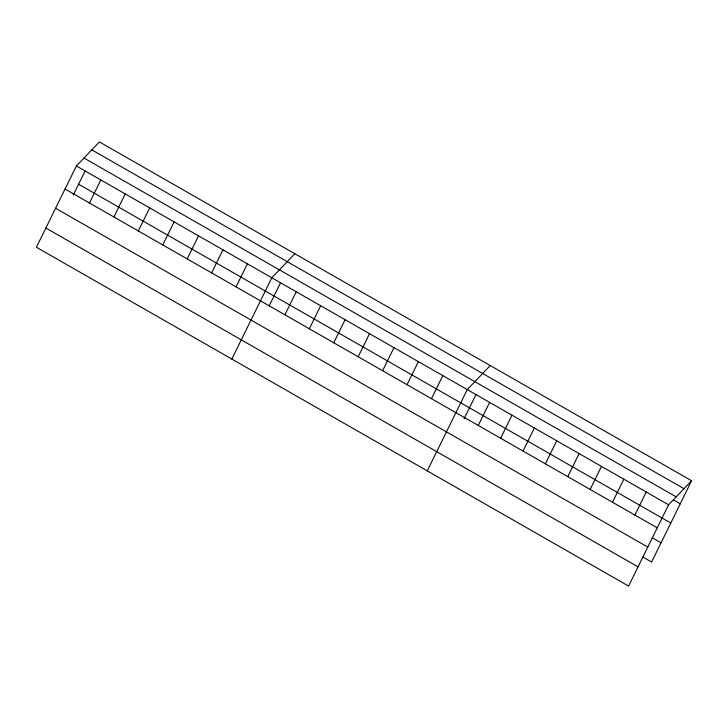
<?xml version="1.0" encoding="UTF-8"?>
<svg xmlns="http://www.w3.org/2000/svg" width="728" height="728" viewBox="0 0 728 728"><rect width="100%" height="100%" fill="white"/><g stroke="black" fill="none" stroke-linecap="round" stroke-linejoin="round"><path stroke-width="1.09" d="M76.395 165.975L36.4 247.247L628.601 586.067L668.595 504.795L691.6 480.753L99.399 141.933L76.395 165.975L668.595 504.795M73.246 195.086L85.067 171.053M89.48 203.003L100.819 179.943M113.905 216.98L125.252 193.921M138.329 230.958L149.677 207.899M162.763 244.936L174.11 221.876M187.187 258.913L198.535 235.854M211.621 272.882L222.959 249.831M236.045 286.859L247.393 263.809M231.823 359.059L271.817 277.787L294.831 253.744M269.16 305.906L280.498 282.864M284.903 314.815L296.251 291.755M309.327 328.792L320.675 305.733M333.761 342.77L345.099 319.71M358.185 356.747L369.533 333.688M382.619 370.725L393.957 347.666M407.043 384.693L418.391 361.643M431.467 398.671L442.815 375.621M427.254 470.87L467.249 389.598L490.253 365.556M464.1 418.709L475.921 394.676M478.269 425.452L489.616 402.393M500.646 438.247L511.984 415.197M523.013 451.051L534.361 427.991M545.39 463.854L556.729 440.795M567.758 476.649L579.106 453.589M590.135 489.453L601.474 466.393M612.503 502.247L623.851 479.197M634.88 515.051L646.218 491.991M691.6 480.753L651.606 562.025L642.851 557.02M91.81 149.859L684.011 488.688M83.984 158.04L676.185 496.86M673.446 499.909L680.252 503.812M78.606 184.202L670.797 523.023M65.047 189.025L657.248 527.846M652.306 537.81L661.06 542.815M55.592 208.244L647.793 547.065M45.855 228.037L638.056 566.857"/></g></svg>
